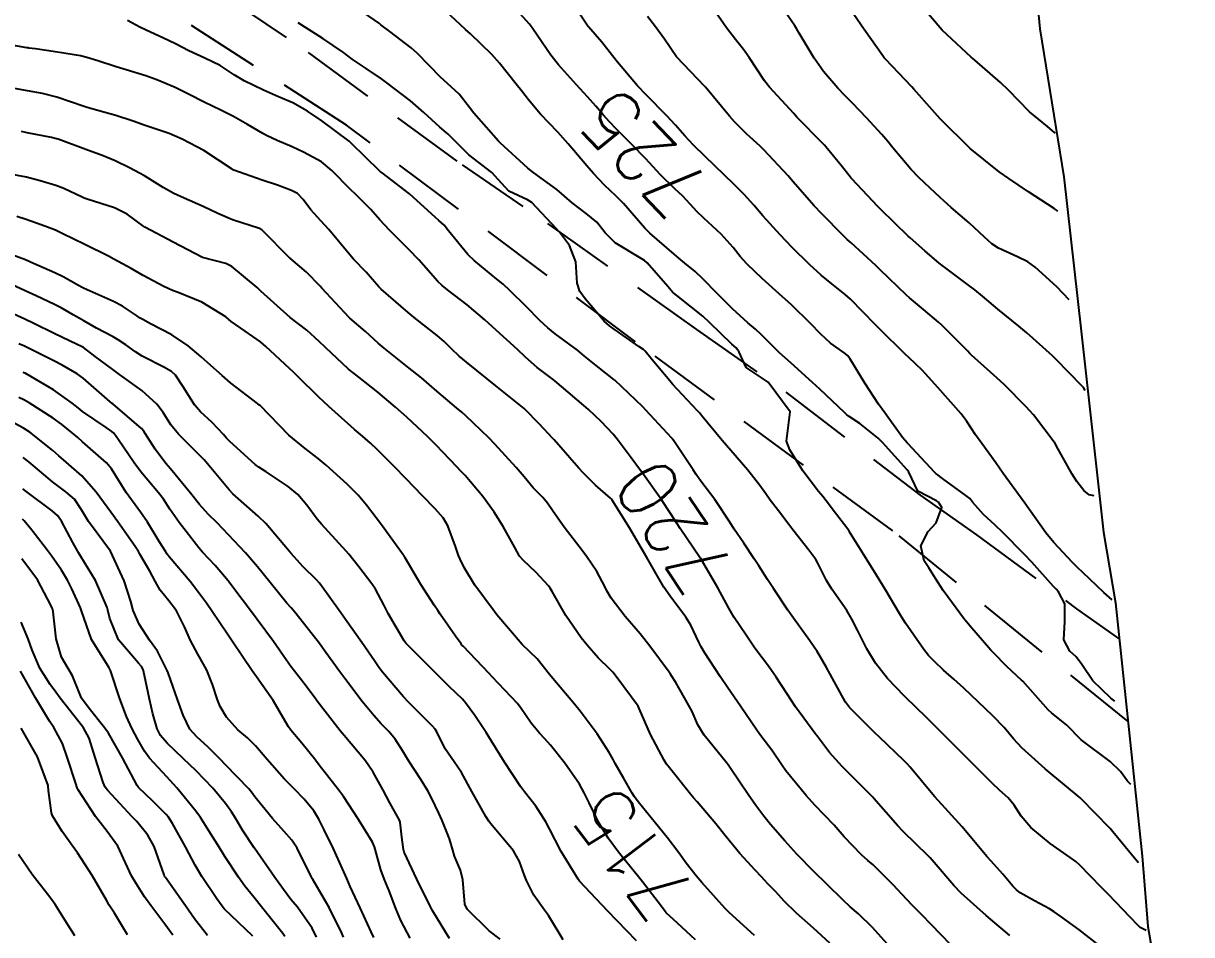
# Model space of a CAD drawing. Header units: metres. Extents: x 298520 to 308411, y 7433745 to 7450750.
# Drawn here: x 300978.7 to 301058, y 7448261.8 to 7448323.6 of the extents above; entities that cross this region are included whole.
import ezdxf
from ezdxf.enums import TextEntityAlignment as Align

# ---------------------------------------------------------------- set-up
doc = ezdxf.new("R2010")
doc.units = ezdxf.units.M
doc.header["$LTSCALE"] = 10
doc.linetypes.add('DASHED', pattern=[0.75, 0.5, -0.25])
for name, color, linetype in [('Area', 45, 'Continuous'), ('Cotas', 45, 'Continuous'), ('Curvas de Nivel 1m', 11, 'Continuous'), ('Curvas de Nivel 5m', 15, 'Continuous'), ('Vias Secundárias', 230, 'DASHED')]:
    doc.layers.add(name, color=color, linetype=linetype)
doc.styles.add('Style-STANDARD', font='STANDARD.shx')

msp = doc.modelspace()

# ---------------------------------------------------------------- linework, layer by layer
at = {"layer": 'Area'}
msp.add_polyline3d([(301047.005, 7448330.834, 732.177), (301047.723, 7448323.263, 731.417), (301049.337, 7448313.238, 729.937), (301050.528, 7448302.772, 727.976), (301052.046, 7448289.14, 726.047), (301052.858, 7448284.347, 725.027), (301054.667, 7448267.161, 722.406), (301055.046, 7448262.375, 721.337), (301056.614, 7448253.415, 719.017), (301057.737, 7448245.663, 718.026), (301058.019, 7448242.573, 717.475), (301057.783, 7448239.98, 716.823), (301056.973, 7448223.673, 712.433), (301056.854, 7448222.381, 712.533), (301056.704, 7448220.96, 712.861), (301056.602, 7448220.527, 712.442), (301056.4, 7448216.01, 713.134)], dxfattribs=at)
at = {"layer": 'Curvas de Nivel 1m', "flags": 128}
for points, elevation in [([(301052.623, 7448284.53), (301052.066, 7448285.036), (301050.646, 7448286.399), (301050.299, 7448286.705), (301049.926, 7448287.061), (301048.673, 7448288.439), (301048.123, 7448289.086), (301046.703, 7448291.1), (301045.238, 7448293.115), (301044.734, 7448293.84), (301043.785, 7448295.135), (301043.35, 7448295.733), (301042.768, 7448296.634), (301042.391, 7448297.154), (301040.799, 7448298.941), (301040.604, 7448299.173), (301039.741, 7448300.115), (301038.821, 7448300.985), (301038.591, 7448301.202), (301036.84, 7448302.926), (301036.55, 7448303.223), (301034.868, 7448304.923), (301034.511, 7448305.245), (301033.599, 7448305.978), (301032.886, 7448306.566), (301032.08, 7448307.278), (301030.904, 7448308.432), (301030.092, 7448309.298), (301028.932, 7448310.587), (301028.301, 7448311.32), (301027.662, 7448312.041), (301026.957, 7448312.74), (301026.322, 7448313.346), (301024.982, 7448314.623), (301024.217, 7448315.372), (301023.628, 7448316.009), (301023.006, 7448316.728), (301022.386, 7448317.396), (301021.026, 7448318.768), (301020.415, 7448319.416), (301019.057, 7448321.009), (301018.712, 7448321.435), (301017.99, 7448322.364), (301017.082, 7448323.413), (301017.044, 7448323.46), (301016.966, 7448323.58), (301015.716, 7448325.474)], 726), ([(301054.413, 7448266.69), (301054.132, 7448267.013), (301052.668, 7448268.799), (301052.491, 7448269.03), (301052.443, 7448269.084), (301050.516, 7448271.049), (301050.463, 7448271.098), (301049.396, 7448271.99), (301048.48, 7448272.747), (301048.086, 7448273.084), (301046.504, 7448274.5), (301045.936, 7448275.109), (301045.289, 7448275.887), (301044.528, 7448276.663), (301044.035, 7448277.135), (301042.554, 7448278.548), (301041.879, 7448279.157), (301041.183, 7448279.778), (301040.575, 7448280.35), (301040.173, 7448280.77), (301039.846, 7448281.181), (301039.317, 7448281.916), (301038.6, 7448282.955), (301038.446, 7448283.202), (301038.198, 7448283.615), (301037.252, 7448285.214), (301036.643, 7448286.212), (301036.007, 7448287.226), (301034.878, 7448289.04), (301034.754, 7448289.239), (301034.684, 7448289.335), (301033.851, 7448290.409), (301033.215, 7448291.262), (301032.999, 7448291.559), (301032.709, 7448291.881), (301031.647, 7448293.281), (301030.744, 7448294.717), (301030.525, 7448295.293), (301030.773, 7448297.29), (301029.275, 7448299.305), (301028.806, 7448299.62), (301027.788, 7448300.301), (301027.315, 7448301.333), (301027.116, 7448301.626), (301026.828, 7448301.886), (301025.307, 7448303.355), (301024.849, 7448303.775), (301023.083, 7448305.173), (301022.872, 7448305.336), (301022.817, 7448305.391), (301022.487, 7448305.784), (301021.069, 7448307.408), (301020.895, 7448307.557), (301020.56, 7448307.751), (301018.913, 7448308.761), (301018.219, 7448309.441), (301017.649, 7448310.168), (301016.936, 7448310.735), (301015.995, 7448311.469), (301014.952, 7448312.375), (301013.379, 7448313.496), (301012.968, 7448313.81), (301011.104, 7448315.528), (301011.045, 7448315.581), (301010.994, 7448315.643), (301009.303, 7448317.547), (301009.017, 7448317.938), (301008.312, 7448318.847), (301007.518, 7448319.573), (301007.039, 7448319.988), (301005.487, 7448321.596), (301005.067, 7448321.98), (301003.608, 7448323.084), (301003.082, 7448323.48), (301003.004, 7448323.543), (301002.908, 7448323.623), (301001.101, 7448324.886)], 723), ([(301053.883, 7448272.01), (301053.671, 7448272.249), (301053.2, 7448272.886), (301052.491, 7448273.567), (301050.513, 7448275.05), (301049.523, 7448276.065), (301048.531, 7448276.855), (301048.287, 7448277.082), (301046.562, 7448279.013), (301046.47, 7448279.101), (301045.472, 7448280.017), (301044.581, 7448280.948), (301044.493, 7448281.042), (301044.403, 7448281.132), (301042.973, 7448282.772), (301042.646, 7448283.15), (301042.604, 7448283.199), (301041.157, 7448285.165), (301040.641, 7448285.983), (301040.177, 7448286.706), (301039.879, 7448287.182), (301039.642, 7448288.212), (301040.143, 7448289.178), (301040.689, 7448289.765), (301041.072, 7448290.794), (301040.846, 7448291.169), (301040.704, 7448291.26), (301039.44, 7448291.919), (301038.819, 7448293.199), (301038.725, 7448293.367), (301037.051, 7448295.217), (301036.756, 7448295.509), (301035.499, 7448296.499), (301034.77, 7448296.974), (301034.614, 7448297.085), (301034.461, 7448297.245), (301032.796, 7448298.825), (301032.3, 7448299.275), (301030.816, 7448300.622), (301030.06, 7448301.298), (301028.835, 7448302.521), (301028.421, 7448302.898), (301027.894, 7448303.324), (301026.857, 7448304.274), (301025.792, 7448305.351), (301024.882, 7448306.302), (301024.337, 7448306.818), (301023.622, 7448307.379), (301023.218, 7448307.707), (301022.902, 7448307.982), (301021.255, 7448309.407), (301020.926, 7448309.742), (301019.462, 7448311.425), (301018.948, 7448311.943), (301018.175, 7448312.662), (301017.424, 7448313.453), (301016.971, 7448313.982), (301015.708, 7448315.473), (301015.001, 7448316.255), (301013.83, 7448317.492), (301013.022, 7448318.454), (301012.569, 7448319.047), (301012.189, 7448319.513), (301011.054, 7448320.933), (301010.525, 7448321.535), (301009.077, 7448322.927), (301008.75, 7448323.225), (301008.392, 7448323.56), (301007.101, 7448324.755)], 724), ([(301050.793, 7448298.75), (301050.673, 7448298.933), (301050.571, 7448299.053), (301048.819, 7448300.846), (301048.58, 7448301.082), (301046.838, 7448302.653), (301046.297, 7448303.105), (301044.86, 7448304.263), (301043.839, 7448305.136), (301043.312, 7448305.578), (301042.88, 7448305.894), (301041.158, 7448307.167), (301040.895, 7448307.377), (301039.925, 7448308.206), (301038.912, 7448309.085), (301038.784, 7448309.201), (301036.94, 7448311.007), (301036.731, 7448311.222), (301034.962, 7448313.099), (301034.896, 7448313.175), (301034.839, 7448313.242), (301034.235, 7448313.99), (301033.206, 7448315.267), (301033.107, 7448315.381), (301032.995, 7448315.498), (301031.239, 7448317.288), (301031.015, 7448317.527), (301029.378, 7448319.307), (301029.04, 7448319.751), (301028.005, 7448321.326), (301027.612, 7448321.876), (301027.075, 7448322.539), (301026.455, 7448323.346), (301025.112, 7448325.287)], 728), ([(301049.703, 7448304.89), (301049.309, 7448305.32), (301048.88, 7448305.761), (301047.412, 7448307.095), (301046.896, 7448307.456), (301046.212, 7448307.795), (301044.906, 7448308.401), (301044.46, 7448308.678), (301043.962, 7448309.134), (301042.927, 7448310.107), (301041.692, 7448311.163), (301040.949, 7448311.828), (301040.263, 7448312.487), (301039.517, 7448313.184), (301038.971, 7448313.741), (301037.734, 7448315.209), (301037.409, 7448315.626), (301037.002, 7448316.104), (301035.963, 7448317.23), (301035.023, 7448318.208), (301034.507, 7448318.727), (301034.002, 7448319.255), (301033.049, 7448320.371), (301032.407, 7448321.277), (301031.386, 7448322.981), (301031.207, 7448323.289), (301031.086, 7448323.478), (301029.843, 7448325.303)], 729), ([(301048.783, 7448316.19), (301048.715, 7448316.247), (301048.584, 7448316.355), (301048.232, 7448316.641), (301047.018, 7448317.637), (301045.592, 7448319.114), (301045.041, 7448319.641), (301043.297, 7448321.146), (301043.171, 7448321.256), (301043.065, 7448321.354), (301041.083, 7448323.17), (301039.367, 7448325.187)], 731), ([(301051.814, 7448261.038), (301050.36, 7448262.184), (301049.138, 7448263.069), (301048.686, 7448263.385), (301048.378, 7448263.571), (301047.352, 7448264.122), (301046.389, 7448264.676), (301046.144, 7448264.857), (301045.893, 7448265.107), (301045.206, 7448265.923), (301044.41, 7448266.812), (301044.133, 7448267.133), (301042.443, 7448269.15), (301040.602, 7448271.169), (301040.465, 7448271.33), (301038.915, 7448273.194), (301038.715, 7448273.417), (301038.497, 7448273.642), (301036.84, 7448275.217), (301036.516, 7448275.528), (301034.798, 7448277.237), (301034.538, 7448277.594), (301033.634, 7448279.254), (301033.251, 7448279.941), (301032.581, 7448281.082), (301032.459, 7448281.271), (301032.102, 7448281.76), (301030.997, 7448283.286), (301030.611, 7448283.838), (301029.644, 7448285.305), (301029.25, 7448285.922), (301028.648, 7448286.855), (301028.345, 7448287.323), (301027.626, 7448288.373), (301026.979, 7448289.337), (301026.688, 7448289.808), (301025.664, 7448291.35), (301024.715, 7448292.586), (301024.396, 7448293.041), (301024.191, 7448293.368), (301023.074, 7448295.059), (301022.844, 7448295.389), (301022.808, 7448295.444), (301022.754, 7448295.499), (301020.981, 7448297.408), (301020.776, 7448297.621), (301018.873, 7448299.429), (301018.804, 7448299.491), (301017.716, 7448300.35), (301016.819, 7448301.078), (301016.335, 7448301.465), (301014.834, 7448302.582), (301014.33, 7448302.979), (301013.785, 7448303.496), (301012.857, 7448304.426), (301011.746, 7448305.517), (301011.303, 7448305.949), (301010.881, 7448306.301), (301009.343, 7448307.546), (301008.899, 7448307.974), (301007.599, 7448309.57), (301007.296, 7448309.944), (301006.93, 7448310.265), (301005.465, 7448311.595), (301004.948, 7448312.082), (301003.081, 7448313.5), (301002.963, 7448313.588), (301002.947, 7448313.605), (301002.927, 7448313.621), (301000.991, 7448315.527), (301000.855, 7448315.651), (300999.006, 7448317.028), (300998.018, 7448317.68), (300997.021, 7448318.25), (300996.064, 7448318.668), (300995.034, 7448319.104), (300993.723, 7448319.733), (300993.047, 7448320.156), (300992.09, 7448320.791), (300991.058, 7448321.285), (300989.98, 7448321.781), (300989.067, 7448322.246), (300988.202, 7448322.669), (300987.077, 7448323.191), (300986.648, 7448323.386), (300985.81, 7448323.829)], 721), ([(301051.403, 7448291.6), (301051.055, 7448291.655), (301050.712, 7448291.958), (301050.225, 7448292.565), (301049.905, 7448293.062), (301048.858, 7448294.971), (301048.799, 7448295.079), (301048.781, 7448295.107), (301048.754, 7448295.151), (301047.286, 7448297.095), (301046.779, 7448297.659), (301045.323, 7448299.115), (301044.8, 7448299.604), (301043.085, 7448301.146), (301042.952, 7448301.276), (301042.825, 7448301.407), (301041.077, 7448303.168), (301040.846, 7448303.378), (301039.818, 7448304.226), (301038.87, 7448305.026), (301038.672, 7448305.202), (301036.89, 7448306.934), (301036.592, 7448307.223), (301034.908, 7448308.751), (301034.652, 7448308.986), (301034.378, 7448309.248), (301032.935, 7448310.722), (301032.411, 7448311.275), (301030.959, 7448312.921), (301030.634, 7448313.293), (301028.989, 7448315.07), (301028.74, 7448315.314), (301027.825, 7448316.152), (301027.009, 7448316.953), (301026.654, 7448317.344), (301025.032, 7448319.307), (301025.007, 7448319.335), (301024.989, 7448319.361), (301023.063, 7448321.38), (301022.249, 7448322.567), (301021.638, 7448323.402), (301021.094, 7448324.116)], 727), ([(301054.933, 7448262.12), (301054.536, 7448262.322), (301054.365, 7448262.475), (301053.854, 7448263.015), (301052.388, 7448264.542), (301051.901, 7448265.035), (301050.408, 7448266.56), (301050.152, 7448266.796), (301049.788, 7448267.059), (301048.427, 7448268.02), (301047.102, 7448269.093), (301046.451, 7448269.875), (301045.973, 7448270.622), (301045.559, 7448271.114), (301044.98, 7448271.634), (301044.473, 7448272.105), (301043.441, 7448273.14), (301042.497, 7448274.096), (301041.427, 7448275.161), (301040.522, 7448276.069), (301039.969, 7448276.62), (301039.379, 7448277.187), (301038.545, 7448277.994), (301037.374, 7448279.212), (301036.573, 7448280.248), (301035.983, 7448281.226), (301035.35, 7448282.478), (301034.967, 7448283.236), (301034.612, 7448283.82), (301033.599, 7448285.256), (301033.232, 7448285.854), (301032.65, 7448287.02), (301032.51, 7448287.271), (301032.037, 7448287.901), (301030.962, 7448289.287), (301030.686, 7448289.645), (301029.981, 7448290.586), (301029.43, 7448291.309), (301029.121, 7448291.728), (301028.713, 7448292.292), (301027.908, 7448293.328), (301026.743, 7448294.665), (301026.161, 7448295.346), (301024.77, 7448297.038), (301024.625, 7448297.216), (301024.495, 7448297.364), (301022.8, 7448299.175), (301022.605, 7448299.392), (301021.411, 7448300.81), (301020.935, 7448301.409), (301020.824, 7448301.519), (301020.508, 7448301.731), (301018.838, 7448302.901), (301018.528, 7448303.123), (301018.153, 7448303.44), (301016.865, 7448304.954), (301016.507, 7448305.464), (301016.32, 7448306.024), (301016.233, 7448307.467), (301015.797, 7448308.584), (301015.124, 7448309.478), (301014.925, 7448309.705), (301013.238, 7448311.497), (301012.945, 7448311.666), (301011.68, 7448312.249), (301010.958, 7448313.042), (301010.534, 7448313.534), (301008.981, 7448314.734), (301008.146, 7448315.563), (301007.563, 7448316.136), (301007.003, 7448316.609), (301005.927, 7448317.591), (301005.021, 7448318.392), (301003.412, 7448319.616), (301003.046, 7448319.881), (301001.996, 7448320.58), (301001.059, 7448321.217), (301000.457, 7448321.656), (300999.072, 7448322.612), (300997.385, 7448323.687)], 722), ([(301041.651, 7448261.157), (301040.363, 7448262.505), (301039.71, 7448263.18), (301039.039, 7448263.85), (301038.386, 7448264.552), (301037.762, 7448265.206), (301036.406, 7448266.557), (301036.052, 7448266.868), (301035.625, 7448267.232), (301034.431, 7448268.469), (301033.754, 7448269.257), (301033.118, 7448269.928), (301032.456, 7448270.614), (301031.87, 7448271.276), (301030.488, 7448272.937), (301030.237, 7448273.294), (301029.542, 7448274.344), (301028.779, 7448275.316), (301028.665, 7448275.468), (301028.517, 7448275.696), (301027.412, 7448277.331), (301026.551, 7448278.56), (301026.019, 7448279.345), (301024.963, 7448280.973), (301024.732, 7448281.359), (301024.586, 7448281.662), (301024.045, 7448282.816), (301023.694, 7448283.374), (301022.624, 7448284.79), (301022.209, 7448285.394), (301021.585, 7448286.459), (301021.044, 7448287.406), (301020.663, 7448288.067), (301019.868, 7448289.418), (301018.702, 7448291.309), (301018.649, 7448291.377), (301018.593, 7448291.432), (301017.577, 7448292.312), (301016.72, 7448293.143), (301016.435, 7448293.463), (301014.752, 7448295.389), (301014.67, 7448295.481), (301013.737, 7448296.47), (301012.772, 7448297.464), (301012.723, 7448297.51), (301010.796, 7448299.051), (301010.208, 7448299.536), (301008.814, 7448300.67), (301008.325, 7448301.064), (301007.785, 7448301.566), (301007.308, 7448302.053), (301006.832, 7448302.47), (301005.375, 7448303.595), (301004.849, 7448304.02), (301003.022, 7448305.619), (301002.874, 7448305.772), (301002.007, 7448306.756), (301001.153, 7448307.646), (301000.897, 7448307.938), (300999.471, 7448309.665), (300998.929, 7448310.243), (300998.258, 7448311.002), (300997.738, 7448311.688), (300997.345, 7448312.092), (300996.949, 7448312.315), (300995.991, 7448312.671), (300994.956, 7448313.003), (300993.015, 7448313.687), (300992.963, 7448313.709), (300992.942, 7448313.719), (300992.913, 7448313.741), (300990.982, 7448315.011), (300989.527, 7448315.785), (300988.995, 7448316.021), (300988.629, 7448316.162), (300987.002, 7448316.721), (300986.196, 7448317.014), (300985.009, 7448317.399), (300983.386, 7448317.856), (300983.014, 7448317.96), (300982.874, 7448318.003), (300981.024, 7448318.642), (300980.043, 7448318.885), (300979.03, 7448319.061), (300977.645, 7448319.313)], 719), ([(301037.35, 7448261.21), (301036.359, 7448262.302), (301035.403, 7448263.235), (301034.855, 7448263.721), (301034.382, 7448264.172), (301033.267, 7448265.261), (301032.401, 7448266.083), (301031.235, 7448267.282), (301030.426, 7448268.185), (301029.453, 7448269.305), (301029.001, 7448269.864), (301028.456, 7448270.58), (301027.927, 7448271.325), (301026.751, 7448273.075), (301026.572, 7448273.339), (301026.494, 7448273.441), (301024.945, 7448275.356), (301024.52, 7448276.058), (301024.117, 7448276.955), (301023.912, 7448277.369), (301023.017, 7448278.923), (301022.729, 7448279.388), (301022.666, 7448279.49), (301022.565, 7448279.641), (301021.256, 7448281.403), (301020.595, 7448282.236), (301019.583, 7448283.42), (301018.625, 7448284.661), (301018.343, 7448285.147), (301018.208, 7448285.436), (301017.669, 7448286.471), (301016.987, 7448287.455), (301016.659, 7448287.875), (301015.432, 7448289.473), (301014.693, 7448290.53), (301014.316, 7448291.103), (301013.989, 7448291.491), (301013.347, 7448292.138), (301012.717, 7448292.878), (301012.188, 7448293.515), (301010.747, 7448295.105), (301010.319, 7448295.534), (301008.768, 7448297.03), (301008.489, 7448297.273), (301008.144, 7448297.559), (301006.79, 7448298.7), (301005.755, 7448299.59), (301004.81, 7448300.351), (301003.217, 7448301.616), (301002.826, 7448301.956), (301001.953, 7448302.752), (301000.89, 7448303.649), (301000.844, 7448303.699), (300999.007, 7448305.669), (300998.874, 7448305.822), (300997.964, 7448306.764), (300996.893, 7448307.664), (300996.853, 7448307.7), (300994.922, 7448309.628), (300994.771, 7448309.722), (300992.929, 7448310.317), (300991.93, 7448310.752), (300990.937, 7448311.224), (300989.662, 7448311.783), (300988.946, 7448312.111), (300988.242, 7448312.505), (300986.958, 7448313.292), (300986.628, 7448313.483), (300985.991, 7448313.825), (300984.97, 7448314.327), (300984.158, 7448314.665), (300982.981, 7448315.095), (300981.097, 7448315.783), (300980.992, 7448315.82), (300980.655, 7448315.893), (300978.996, 7448316.224), (300978.608, 7448316.303)], 718), ([(301033.46, 7448261.259), (301032.358, 7448262.259), (301031.204, 7448263.282), (301030.381, 7448264.103), (301029.815, 7448264.727), (301029.243, 7448265.307), (301028.824, 7448265.74), (301028.402, 7448266.209), (301027.363, 7448267.331), (301026.43, 7448268.465), (301025.742, 7448269.347), (301024.458, 7448270.835), (301024.217, 7448271.12), (301024.018, 7448271.367), (301022.491, 7448273.252), (301022.395, 7448273.391), (301022.235, 7448273.653), (301021.306, 7448275.402), (301020.53, 7448277.164), (301020.454, 7448277.333), (301020.405, 7448277.412), (301020.016, 7448277.943), (301018.909, 7448279.435), (301018.754, 7448279.626), (301018.567, 7448279.82), (301017.74, 7448280.608), (301017.003, 7448281.454), (301016.591, 7448281.97), (301015.547, 7448283.471), (301014.629, 7448285.095), (301014.487, 7448285.337), (301014.377, 7448285.484), (301013.549, 7448286.403), (301012.65, 7448287.237), (301012.419, 7448287.512), (301012.098, 7448288.079), (301011.297, 7448289.524), (301010.692, 7448290.484), (301009.925, 7448291.538), (301008.717, 7448292.968), (301008.433, 7448293.267), (301008.148, 7448293.559), (301006.745, 7448295.029), (301006.19, 7448295.586), (301004.766, 7448296.932), (301004.002, 7448297.608), (301002.788, 7448298.616), (301001.509, 7448299.639), (301001.11, 7448299.949), (301000.808, 7448300.197), (300999.244, 7448301.666), (300998.827, 7448302.072), (300997.981, 7448302.829), (300996.843, 7448303.7), (300994.869, 7448305.474), (300994.6, 7448305.723), (300992.887, 7448307.148), (300992.493, 7448307.35), (300990.893, 7448307.77), (300988.908, 7448308.806), (300986.993, 7448309.809), (300986.923, 7448309.853), (300985.797, 7448310.693), (300984.936, 7448311.13), (300983.074, 7448311.726), (300982.942, 7448311.771), (300982.877, 7448311.795), (300982.739, 7448311.863), (300981.499, 7448312.433), (300980.95, 7448312.641), (300979.882, 7448312.972), (300978.956, 7448313.2), (300977.375, 7448313.509)], 717), ([(301028.35, 7448261.763), (301026.649, 7448263.337), (301026.376, 7448263.61), (301024.785, 7448265.356), (301024.397, 7448265.817), (301023.724, 7448266.688), (301023.217, 7448267.378), (301022.428, 7448268.408), (301021.633, 7448269.398), (301020.457, 7448270.845), (301020.215, 7448271.168), (301020.061, 7448271.416), (301019.49, 7448272.412), (301018.91, 7448273.434), (301018.761, 7448273.701), (301018.5, 7448274.18), (301017.683, 7448275.448), (301016.528, 7448276.991), (301016.145, 7448277.464), (301014.561, 7448279.343), (301014.457, 7448279.482), (301013.611, 7448280.532), (301012.583, 7448281.51), (301010.88, 7448283.527), (301010.616, 7448283.857), (301009.372, 7448285.543), (301008.645, 7448286.73), (301008.385, 7448287.288), (301008.278, 7448287.556), (301008.07, 7448288.15), (301007.547, 7448289.567), (301007.225, 7448290.109), (301006.694, 7448290.723), (301005.839, 7448291.589), (301004.714, 7448292.744), (301003.891, 7448293.608), (301002.744, 7448294.744), (301002.291, 7448295.17), (301001.747, 7448295.635), (301001.208, 7448296.094), (301000.761, 7448296.498), (300999.471, 7448297.663), (300998.782, 7448298.301), (300997.376, 7448299.691), (300997.081, 7448299.972), (300996.808, 7448300.22), (300995.204, 7448301.716), (300994.826, 7448302.035), (300993.799, 7448302.764), (300992.84, 7448303.412), (300992.668, 7448303.57), (300992.478, 7448303.745), (300990.857, 7448304.739), (300989.257, 7448305.396), (300988.869, 7448305.526), (300988.265, 7448305.796), (300986.88, 7448306.546), (300986.07, 7448307.008), (300984.891, 7448307.648), (300984.511, 7448307.844), (300982.905, 7448308.637), (300981.423, 7448309.375), (300980.919, 7448309.61), (300980.195, 7448309.897), (300978.927, 7448310.342), (300978.307, 7448310.538)], 716), ([(301020.343, 7448261.41), (301018.373, 7448263.44), (301016.489, 7448265.459), (301016.394, 7448265.587), (301015.243, 7448267.472), (301014.436, 7448269.008), (301014.188, 7448269.484), (301013.511, 7448270.551), (301012.758, 7448271.506), (301012.469, 7448271.888), (301011.401, 7448273.521), (301010.507, 7448274.946), (301010.141, 7448275.534), (301009.379, 7448276.687), (301008.753, 7448277.548), (301008.537, 7448277.791), (301007.637, 7448278.652), (301006.709, 7448279.578), (301006.637, 7448279.652), (301006.564, 7448279.718), (301004.7, 7448281.599), (301004.585, 7448281.753), (301003.497, 7448283.617), (301003.199, 7448284.202), (301002.629, 7448285.268), (301002.388, 7448285.632), (301001.497, 7448286.789), (301000.824, 7448287.648), (301000.656, 7448287.843), (300998.964, 7448289.667), (300998.686, 7448290.014), (300997.982, 7448290.967), (300997.365, 7448291.69), (300996.711, 7448292.235), (300995.23, 7448293.211), (300994.73, 7448293.532), (300994.48, 7448293.723), (300992.748, 7448295.274), (300992.522, 7448295.515), (300992.327, 7448295.746), (300991.565, 7448296.562), (300990.768, 7448297.29), (300990.35, 7448297.774), (300989.581, 7448298.992), (300989.058, 7448299.787), (300988.805, 7448300.032), (300988.274, 7448300.329), (300986.816, 7448301.076), (300986.359, 7448301.357), (300985.688, 7448301.827), (300985.171, 7448302.18), (300984.831, 7448302.382), (300983.716, 7448302.975), (300982.847, 7448303.463), (300982.131, 7448303.871), (300981.313, 7448304.339), (300980.86, 7448304.571), (300979.602, 7448305.166), (300978.869, 7448305.509), (300977.932, 7448305.919)], 714), ([(301015.368, 7448261.47), (301014.368, 7448263.123), (301014.113, 7448263.484), (301013.39, 7448264.502), (301012.88, 7448265.503), (301012.739, 7448265.848), (301012.406, 7448266.779), (301012.008, 7448267.514), (301010.441, 7448269.376), (301010.325, 7448269.531), (301010.134, 7448269.845), (301009.187, 7448271.543), (301008.482, 7448272.816), (301007.968, 7448273.558), (301007.357, 7448274.423), (301006.797, 7448275.576), (301006.694, 7448275.757), (301006.517, 7448275.963), (301004.889, 7448277.596), (301004.538, 7448277.97), (301003.115, 7448279.622), (301002.878, 7448279.937), (301002.571, 7448280.395), (301001.709, 7448281.639), (301000.606, 7448283.198), (301000.282, 7448283.653), (300999.425, 7448284.862), (300998.84, 7448285.668), (300998.635, 7448285.895), (300997.736, 7448286.775), (300996.893, 7448287.696), (300996.657, 7448287.982), (300995.187, 7448289.715), (300994.688, 7448290.213), (300992.959, 7448291.737), (300992.707, 7448291.99), (300991.231, 7448293.763), (300991.005, 7448294.035), (300990.738, 7448294.311), (300989.263, 7448295.785), (300988.759, 7448296.411), (300988.223, 7448297.253), (300987.802, 7448297.805), (300986.787, 7448298.732), (300985.268, 7448299.833), (300984.99, 7448300.023), (300984.806, 7448300.16), (300983.624, 7448301.043), (300982.821, 7448301.647), (300982.69, 7448301.73), (300982.401, 7448301.866), (300980.834, 7448302.613), (300979.458, 7448303.29), (300978.848, 7448303.58), (300978.108, 7448303.917)], 713), ([(301011.103, 7448261.522), (301010.351, 7448262.081), (301008.863, 7448263.553), (301008.712, 7448263.891), (301008.57, 7448265.548), (301008.399, 7448266.193), (301008.002, 7448267.149), (301007.877, 7448267.558), (301007.664, 7448268.322), (301007.17, 7448269.569), (301006.942, 7448270.067), (301006.458, 7448271.066), (301006.186, 7448271.583), (301005.711, 7448272.351), (301004.909, 7448273.596), (301004.5, 7448274.277), (301003.982, 7448275.082), (301003.533, 7448275.615), (301003.027, 7448276.132), (301002.523, 7448276.687), (301001.73, 7448277.638), (301000.556, 7448279.193), (301000.22, 7448279.653), (300999.275, 7448280.964), (300998.76, 7448281.668), (300998.586, 7448281.902), (300997.169, 7448283.692), (300996.914, 7448283.994), (300996.619, 7448284.324), (300995.496, 7448285.711), (300994.643, 7448286.767), (300993.813, 7448287.728), (300992.671, 7448288.952), (300991.891, 7448289.752), (300991.284, 7448290.356), (300990.695, 7448291.016), (300990.081, 7448291.776), (300988.727, 7448293.418), (300988.408, 7448293.795), (300987.695, 7448294.758), (300987.005, 7448295.816), (300986.909, 7448295.972), (300986.756, 7448296.158), (300984.805, 7448297.84), (300984.773, 7448297.868), (300984.623, 7448297.994), (300982.799, 7448299.57), (300982.39, 7448299.866), (300981.38, 7448300.453), (300980.811, 7448300.747), (300979.143, 7448301.584), (300978.821, 7448301.74), (300978.444, 7448301.914)], 712), ([(301007.663, 7448261.567), (301006.535, 7448263.414), (301006.449, 7448263.579), (301006.424, 7448263.63), (301006.374, 7448263.72), (301005.438, 7448265.59), (301004.592, 7448267.417), (301004.531, 7448267.599), (301004.425, 7448268.437), (301004.302, 7448269.463), (301004.258, 7448269.603), (301003.619, 7448270.777), (301003.153, 7448271.62), (301002.481, 7448272.839), (301001.942, 7448273.636), (301000.51, 7448275.327), (301000.241, 7448275.653), (300999.224, 7448276.965), (300998.681, 7448277.669), (300998.536, 7448277.868), (300997.766, 7448278.897), (300997.134, 7448279.691), (300996.886, 7448280.015), (300996.571, 7448280.468), (300995.709, 7448281.709), (300994.605, 7448283.206), (300994.215, 7448283.724), (300992.966, 7448285.4), (300992.709, 7448285.739), (300992.634, 7448285.835), (300991.753, 7448286.863), (300990.91, 7448287.766), (300990.657, 7448288.056), (300989.316, 7448289.784), (300988.692, 7448290.691), (300988.261, 7448291.359), (300987.92, 7448291.802), (300986.724, 7448293.213), (300986.267, 7448293.825), (300985.2, 7448295.384), (300984.875, 7448295.839), (300984.754, 7448295.96), (300984.365, 7448296.236), (300982.768, 7448297.325), (300982.46, 7448297.555), (300982.066, 7448297.871), (300980.786, 7448298.788), (300978.876, 7448299.909), (300978.803, 7448299.944), (300978.739, 7448299.975)], 711), ([(301002.532, 7448261.627), (301002.349, 7448262.013), (301001.595, 7448263.638), (301000.928, 7448265.104), (301000.69, 7448265.647), (301000.403, 7448266.296), (300999.782, 7448267.656), (300999.157, 7448268.942), (300998.789, 7448269.667), (300998.448, 7448270.227), (300997.806, 7448271.029), (300997.151, 7448271.69), (300996.473, 7448272.373), (300995.287, 7448273.712), (300994.502, 7448274.637), (300993.956, 7448275.177), (300993.296, 7448275.732), (300992.521, 7448276.571), (300992.092, 7448277.31), (300991.923, 7448277.749), (300991.586, 7448278.792), (300991.183, 7448279.761), (300990.969, 7448280.166), (300990.574, 7448280.844), (300990.078, 7448281.775), (300989.669, 7448282.707), (300989.126, 7448283.785), (300988.62, 7448284.462), (300988.025, 7448285.197), (300987.686, 7448285.804), (300987.316, 7448286.486), (300986.651, 7448287.644), (300986.551, 7448287.821), (300986.328, 7448288.153), (300985.157, 7448289.835), (300984.689, 7448290.48), (300983.689, 7448291.85), (300982.719, 7448292.947), (300981.648, 7448293.876), (300981.155, 7448294.302), (300980.741, 7448294.664), (300979.177, 7448295.906), (300978.756, 7448296.182), (300978.172, 7448296.502)], 709), ([(301000.476, 7448261.649), (301000.347, 7448261.934), (300999.498, 7448263.659), (300998.392, 7448265.576), (300998.352, 7448265.63), (300998.323, 7448265.671), (300998.244, 7448265.823), (300997.326, 7448267.686), (300996.966, 7448268.23), (300996.434, 7448268.831), (300995.639, 7448269.708), (300994.457, 7448271.177), (300994.234, 7448271.497), (300994.048, 7448271.726), (300992.487, 7448273.326), (300992.082, 7448273.754), (300991.295, 7448274.552), (300990.508, 7448275.248), (300990.031, 7448275.775), (300989.577, 7448276.725), (300989.212, 7448277.783), (300988.56, 7448279.577), (300988.479, 7448279.791), (300987.842, 7448281.067), (300987.305, 7448281.809), (300986.599, 7448282.899), (300986.2, 7448283.824), (300986.026, 7448284.419), (300985.593, 7448285.83), (300984.653, 7448287.84), (300983.165, 7448289.855), (300982.691, 7448290.649), (300982.205, 7448291.375), (300981.635, 7448291.876), (300980.713, 7448292.544), (300979.109, 7448293.906), (300978.736, 7448294.202)], 708), ([(300998.642, 7448261.667), (300998.352, 7448262.26), (300997.342, 7448263.685), (300996.902, 7448264.216), (300996.385, 7448264.895), (300995.818, 7448265.706), (300994.422, 7448267.689), (300994.4, 7448267.72), (300993.609, 7448268.907), (300993.134, 7448269.74), (300992.869, 7448270.166), (300992.453, 7448270.734), (300991.607, 7448271.759), (300990.48, 7448272.934), (300989.579, 7448273.779), (300988.503, 7448274.806), (300988.05, 7448275.339), (300987.821, 7448275.8), (300987.535, 7448276.817), (300987.303, 7448277.808), (300986.974, 7448279.397), (300986.872, 7448279.815), (300986.769, 7448280.021), (300986.567, 7448280.247), (300985.211, 7448281.834), (300984.604, 7448283.278), (300984.485, 7448283.841), (300984.429, 7448284.028), (300983.628, 7448285.85), (300982.649, 7448287.489), (300982.499, 7448287.71), (300982.408, 7448287.864), (300982.099, 7448288.431), (300981.323, 7448289.88), (300981.06, 7448290.258), (300980.69, 7448290.586), (300978.916, 7448291.908), (300978.705, 7448292.074)], 707), ([(300996.483, 7448261.698), (300996.346, 7448261.916), (300994.902, 7448263.715), (300994.379, 7448264.376), (300993.783, 7448265.125), (300993.332, 7448265.736), (300992.414, 7448267.13), (300992.022, 7448267.754), (300991.326, 7448268.869), (300990.754, 7448269.767), (300990.447, 7448270.212), (300989.155, 7448271.783), (300988.474, 7448272.522), (300987.307, 7448273.808), (300986.958, 7448274.273), (300986.505, 7448275.057), (300986.106, 7448275.824), (300985.737, 7448276.616), (300985.284, 7448277.833), (300984.665, 7448279.736), (300984.62, 7448279.839), (300984.564, 7448279.92), (300983.374, 7448281.852), (300982.685, 7448283.786), (300982.663, 7448283.859), (300982.614, 7448283.99), (300982.043, 7448285.285), (300981.747, 7448285.873), (300981.323, 7448286.563), (300980.649, 7448287.534), (300980.385, 7448287.893), (300979.309, 7448289.268), (300978.798, 7448289.909), (300978.684, 7448290.015)], 706), ([(300991.24, 7448261.761), (300990.36, 7448262.893), (300989.737, 7448263.776), (300988.392, 7448265.696), (300988.352, 7448265.75), (300988.331, 7448265.791), (300988.296, 7448265.89), (300987.611, 7448267.802), (300987.196, 7448268.574), (300986.44, 7448269.499), (300986.135, 7448269.823), (300984.461, 7448271.626), (300984.306, 7448271.842), (300984.151, 7448272.16), (300983.617, 7448273.849), (300983.205, 7448275.154), (300982.835, 7448275.857), (300982.519, 7448276.273), (300981.234, 7448277.88), (300980.942, 7448278.279), (300980.552, 7448278.803), (300979.868, 7448279.897), (300979.341, 7448281.136), (300979.067, 7448281.905), (300978.6, 7448283.019)], 704), ([(300988.88, 7448261.785), (300988.354, 7448262.529), (300987.391, 7448263.805), (300986.961, 7448264.394), (300986.388, 7448265.293), (300986.083, 7448265.823), (300985.817, 7448266.411), (300985.15, 7448267.833), (300984.433, 7448268.816), (300983.636, 7448269.848), (300982.461, 7448271.647), (300982.385, 7448271.784), (300982.363, 7448271.861), (300982.322, 7448272.005), (300981.715, 7448273.872), (300981.409, 7448274.784), (300980.81, 7448275.886), (300980.519, 7448276.311), (300979.562, 7448277.9), (300978.561, 7448279.71)], 703), ([(300985.818, 7448261.825), (300984.923, 7448263.276), (300984.568, 7448263.838), (300984.376, 7448264.173), (300983.405, 7448265.85), (300982.416, 7448267.376), (300982.061, 7448267.865), (300981.383, 7448268.826), (300980.715, 7448269.886), (300980.649, 7448270.091), (300980.46, 7448271.605), (300980.427, 7448271.89), (300980.417, 7448271.937), (300979.693, 7448273.898), (300978.586, 7448275.836)], 702), ([(300982.233, 7448261.752), (300982.161, 7448261.863), (300981.8, 7448262.42), (300980.893, 7448263.882), (300980.684, 7448264.194), (300980.38, 7448264.584), (300979.334, 7448265.901), (300978.413, 7448267.275)], 701)]:
    msp.add_lwpolyline(points, dxfattribs=dict(at, elevation=elevation))
at = {"layer": 'Curvas de Nivel 5m', "flags": 128}
for points, elevation in [([(301052.813, 7448277.67), (301052.546, 7448277.872), (301051.309, 7448279.043), (301050.574, 7448280.163), (301050.188, 7448280.665), (301049.75, 7448281.062), (301049.358, 7448281.836), (301049.424, 7448283.068), (301049.417, 7448284.272), (301048.995, 7448285.075), (301048.82, 7448285.262), (301048.637, 7448285.446), (301047.186, 7448287.095), (301046.661, 7448287.64), (301045.206, 7448289.115), (301044.688, 7448289.615), (301043.894, 7448290.331), (301043.174, 7448291.143), (301042.964, 7448291.405), (301042.708, 7448291.626), (301041.124, 7448292.761), (301040.722, 7448293.057), (301040.661, 7448293.11), (301040.601, 7448293.172), (301038.752, 7448295.147), (301038.706, 7448295.2), (301038.408, 7448295.552), (301037.21, 7448297.216), (301036.782, 7448297.822), (301035.848, 7448299.23), (301034.82, 7448300.909), (301034.681, 7448301.101), (301034.513, 7448301.245), (301033.519, 7448301.949), (301032.836, 7448302.574), (301032.156, 7448303.277), (301030.862, 7448304.545), (301030.039, 7448305.298), (301028.883, 7448306.329), (301028.374, 7448306.804), (301027.831, 7448307.326), (301027.382, 7448307.817), (301026.904, 7448308.43), (301026.104, 7448309.348), (301024.929, 7448310.433), (301024.446, 7448310.875), (301023.991, 7448311.374), (301023.483, 7448311.917), (301022.953, 7448312.415), (301021.965, 7448313.4), (301020.978, 7448314.442), (301020.024, 7448315.42), (301019.003, 7448316.455), (301018.526, 7448316.955), (301018.095, 7448317.444), (301017.589, 7448318.022), (301017.025, 7448318.661), (301016.284, 7448319.467), (301015.053, 7448320.819), (301014.528, 7448321.485), (301013.304, 7448323.274), (301013.156, 7448323.499), (301013.084, 7448323.591), (301011.356, 7448325.526)], 725), ([(301048.943, 7448310.9), (301048.697, 7448311.082), (301046.954, 7448312.219), (301045.611, 7448313.114), (301044.97, 7448313.581), (301042.993, 7448315.15), (301041.012, 7448317.114), (301040.963, 7448317.171), (301040.422, 7448317.772), (301039.163, 7448319.189), (301039.035, 7448319.327), (301037.241, 7448321.217), (301037.157, 7448321.312), (301037.065, 7448321.435), (301035.804, 7448323.233), (301035.098, 7448324.248)], 730), ([(301045.686, 7448261.777), (301044.369, 7448262.886), (301044.082, 7448263.133), (301042.388, 7448264.641), (301041.889, 7448265.155), (301040.41, 7448266.89), (301040.28, 7448267.04), (301040.148, 7448267.174), (301038.437, 7448268.831), (301038.078, 7448269.204), (301036.461, 7448271.07), (301036.391, 7448271.15), (301036.317, 7448271.221), (301034.49, 7448273.048), (301034.3, 7448273.243), (301033.441, 7448274.195), (301032.623, 7448275.268), (301032.578, 7448275.333), (301032.514, 7448275.413), (301031.142, 7448277.284), (301030.547, 7448278.196), (301029.832, 7448279.301), (301029.297, 7448280.036), (301028.58, 7448280.988), (301028.345, 7448281.322), (301027.785, 7448282.134), (301026.987, 7448283.336), (301026.613, 7448283.983), (301025.868, 7448285.348), (301024.751, 7448287.26), (301024.687, 7448287.36), (301024.654, 7448287.413), (301023.319, 7448289.38), (301023.062, 7448289.759), (301022.692, 7448290.334), (301022.001, 7448291.397), (301020.721, 7448293.194), (301020.557, 7448293.412), (301019.982, 7448294.169), (301019.047, 7448295.427), (301018.756, 7448295.785), (301017.95, 7448296.628), (301017.085, 7448297.455), (301016.777, 7448297.73), (301015.254, 7448299.018), (301014.802, 7448299.397), (301014.693, 7448299.482), (301013.617, 7448300.304), (301012.818, 7448301.005), (301012.271, 7448301.516), (301010.836, 7448302.837), (301010.065, 7448303.538), (301008.858, 7448304.554), (301007.523, 7448305.57), (301007.16, 7448305.86), (301006.878, 7448306.132), (301005.579, 7448307.593), (301004.904, 7448308.314), (301003.598, 7448309.613), (301002.93, 7448310.308), (301002.316, 7448311.008), (301001.716, 7448311.638), (301001.318, 7448312.016), (301000.95, 7448312.374), (300999.686, 7448313.663), (300998.972, 7448314.247), (300997.752, 7448314.912), (300996.986, 7448315.258), (300995.976, 7448315.705), (300995.296, 7448316.016), (300994.997, 7448316.173), (300993.944, 7448316.79), (300993.009, 7448317.333), (300992.737, 7448317.471), (300992.137, 7448317.753), (300991.021, 7448318.29), (300989.987, 7448318.822), (300989.035, 7448319.282), (300987.801, 7448319.802), (300987.046, 7448320.074), (300985.71, 7448320.491), (300985.051, 7448320.697), (300983.797, 7448321.111), (300983.058, 7448321.338), (300982.631, 7448321.439), (300981.061, 7448321.689), (300979.577, 7448321.905), (300979.124, 7448321.97), (300979.064, 7448321.981), (300978.985, 7448321.99), (300977.067, 7448322.313)], 720), ([(301024.345, 7448261.478), (301023.142, 7448262.597), (301022.372, 7448263.312), (301022.302, 7448263.391), (301022.036, 7448263.734), (301020.767, 7448265.406), (301020.398, 7448265.872), (301019.7, 7448266.715), (301019.121, 7448267.429), (301018.427, 7448268.375), (301017.768, 7448269.447), (301017.13, 7448270.779), (301016.802, 7448271.457), (301016.471, 7448272.032), (301015.496, 7448273.47), (301014.505, 7448274.691), (301014.125, 7448275.102), (301013.76, 7448275.491), (301013.204, 7448276.184), (301012.53, 7448277.178), (301012.272, 7448277.513), (301010.56, 7448279.317), (301010.357, 7448279.532), (301008.581, 7448281.406), (301008.506, 7448281.475), (301008.442, 7448281.552), (301008.066, 7448282.082), (301007.038, 7448283.574), (301006.86, 7448283.821), (301006.619, 7448284.17), (301005.722, 7448285.589), (301004.651, 7448287.388), (301004.573, 7448287.522), (301004.521, 7448287.602), (301004.113, 7448288.153), (301003.043, 7448289.616), (301002.688, 7448290.111), (301002.033, 7448290.966), (301001.453, 7448291.639), (301000.714, 7448292.378), (300999.302, 7448293.664), (300998.738, 7448294.132), (300997.874, 7448294.813), (300996.753, 7448295.7), (300994.813, 7448297.72), (300994.773, 7448297.754), (300994.632, 7448297.865), (300992.796, 7448299.265), (300992.226, 7448299.749), (300991.476, 7448300.426), (300990.815, 7448301.02), (300989.921, 7448301.779), (300988.83, 7448302.511), (300987.373, 7448303.269), (300986.84, 7448303.544), (300986.673, 7448303.645), (300986.415, 7448303.816), (300985.476, 7448304.448), (300984.862, 7448304.777), (300983.237, 7448305.489), (300982.871, 7448305.663), (300982.741, 7448305.731), (300982.489, 7448305.866), (300981.448, 7448306.45), (300980.881, 7448306.71), (300979.431, 7448307.361), (300978.89, 7448307.597), (300978.035, 7448307.919)], 715), ([(301004.986, 7448261.594), (301004.361, 7448262.782), (301004.009, 7448263.605), (301003.572, 7448264.799), (301003.233, 7448265.617), (301002.997, 7448266.219), (301002.62, 7448267.627), (301002.578, 7448267.781), (301002.428, 7448268.104), (301001.495, 7448269.639), (301000.458, 7448271.195), (301000.126, 7448271.653), (300998.82, 7448273.335), (300998.56, 7448273.669), (300998.494, 7448273.755), (300997.637, 7448274.816), (300996.897, 7448275.694), (300996.737, 7448275.919), (300996.519, 7448276.309), (300995.691, 7448277.708), (300994.557, 7448279.315), (300994.262, 7448279.723), (300993.604, 7448280.698), (300992.902, 7448281.737), (300992.59, 7448282.204), (300991.559, 7448283.756), (300991.163, 7448284.307), (300990.626, 7448285.045), (300990.062, 7448285.776), (300988.649, 7448287.447), (300988.502, 7448287.642), (300988.404, 7448287.794), (300987.961, 7448288.503), (300987.16, 7448289.813), (300986.971, 7448290.101), (300986.69, 7448290.484), (300985.714, 7448291.83), (300984.727, 7448293.425), (300984.383, 7448293.843), (300982.747, 7448295.268), (300982.431, 7448295.546), (300982.06, 7448295.87), (300981.33, 7448296.453), (300980.763, 7448296.87), (300979.133, 7448297.906), (300978.776, 7448298.101), (300978.433, 7448298.259)], 710), ([(300994.305, 7448261.721), (300992.37, 7448263.581), (300992.229, 7448263.751), (300991.874, 7448264.259), (300990.865, 7448265.765), (300990.405, 7448266.543), (300989.739, 7448267.777), (300988.853, 7448269.372), (300988.594, 7448269.788), (300988.445, 7448269.978), (300987.539, 7448270.889), (300986.552, 7448271.819), (300986.465, 7448271.943), (300985.471, 7448273.83), (300984.51, 7448275.499), (300984.273, 7448275.842), (300983.208, 7448277.178), (300982.698, 7448277.858), (300982.546, 7448278.207), (300982.071, 7448279.38), (300981.778, 7448279.872), (300981.332, 7448280.64), (300980.962, 7448281.884), (300980.772, 7448283.726), (300980.74, 7448283.888), (300980.705, 7448283.98), (300980.616, 7448284.178), (300979.701, 7448285.899), (300978.647, 7448287.329)], 705)]:
    msp.add_lwpolyline(points, dxfattribs=dict(at, elevation=elevation))
at = {"layer": 'Vias Secundárias'}
for points, elevation in [([(301053.708, 7448276.277), (301037.733, 7448289.226), (301020.286, 7448302.044), (301000.664, 7448316.736), (300984.212, 7448327.314), (300966.761, 7448338.127), (300954.477, 7448343.486), (300947.411, 7448349.946), (300947.554, 7448355.34), (300951.154, 7448361.018), (300962.58, 7448378.179), (300972.871, 7448391.645), (300975.047, 7448395.417), (300971.257, 7448398.823)], 723.796), ([(300986.239, 7448329.706), (300998.068, 7448321.66), (301008.511, 7448314.042), (301014.302, 7448310.075), (301024.415, 7448302.881), (301030.492, 7448298.628), (301039.594, 7448291.631), (301043.422, 7448288.954), (301050.218, 7448283.936), (301053.118, 7448281.882)], 733.118)]:
    msp.add_lwpolyline(points, dxfattribs=dict(at, elevation=elevation))

# ---------------------------------------------------------------- texts
at = {"layer": 'Cotas', "style": 'Style-STANDARD'}
for s, rotation, p in [('725', 133.89591, (301020.805, 7448314.829, 725)), ('720', 123.7808, (301022.866, 7448289.493, 720)), ('715', 126.8419, (301020.118, 7448267.287, 715))]:
    msp.add_text(s, height=4, rotation=rotation, dxfattribs=at).set_placement(p, align=Align.MIDDLE_CENTER)

doc.saveas('drawing.dxf')
